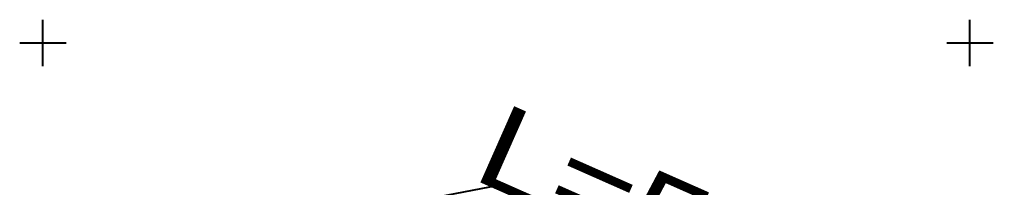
# Model space of a CAD drawing. Header units: millimetres. Extents: x 524954 to 526204, y 9523489 to 9524010.
# Drawn here: x 525197.5 to 525304.3, y 9523884.4 to 9523902.5 of the extents above; entities that cross this region are included whole.
import ezdxf
from ezdxf.enums import TextEntityAlignment as Align

# ---------------------------------------------------------------- set-up
doc = ezdxf.new("R2010")
doc.units = ezdxf.units.MM
doc.layers.add('Carroyage(2)', color=7, linetype='Continuous')
doc.layers.add('PLUME_2', color=1, linetype='Continuous')
doc.styles.get("Standard").update_dxf_attribs({"font": 'arial.ttf'})

msp = doc.modelspace()

# ---------------------------------------------------------------- linework, layer by layer
at = {"layer": 'Carroyage(2)'}
for p, q in [((525200, 9523897.5), (525200, 9523902.5)), ((525300, 9523897.5), (525300, 9523902.5)), ((525197.5, 9523900), (525202.5, 9523900)), ((525297.5, 9523900), (525302.5, 9523900))]:
    msp.add_line(p, q, dxfattribs=at)
at = {"layer": 'PLUME_2'}
msp.add_lwpolyline([(525246.642, 9523877.466), (525240.72, 9523883.05), (525249.124, 9523884.666)], dxfattribs=at)

# ---------------------------------------------------------------- texts
at = {"layer": 'PLUME_2', "width": 1.193395}
msp.add_text('L=51.831', height=9, rotation=336.12359, dxfattribs=at).set_placement((525246.06, 9523885.445), (525303.668, 9523859.945), align=Align.FIT)

doc.saveas('drawing.dxf')
